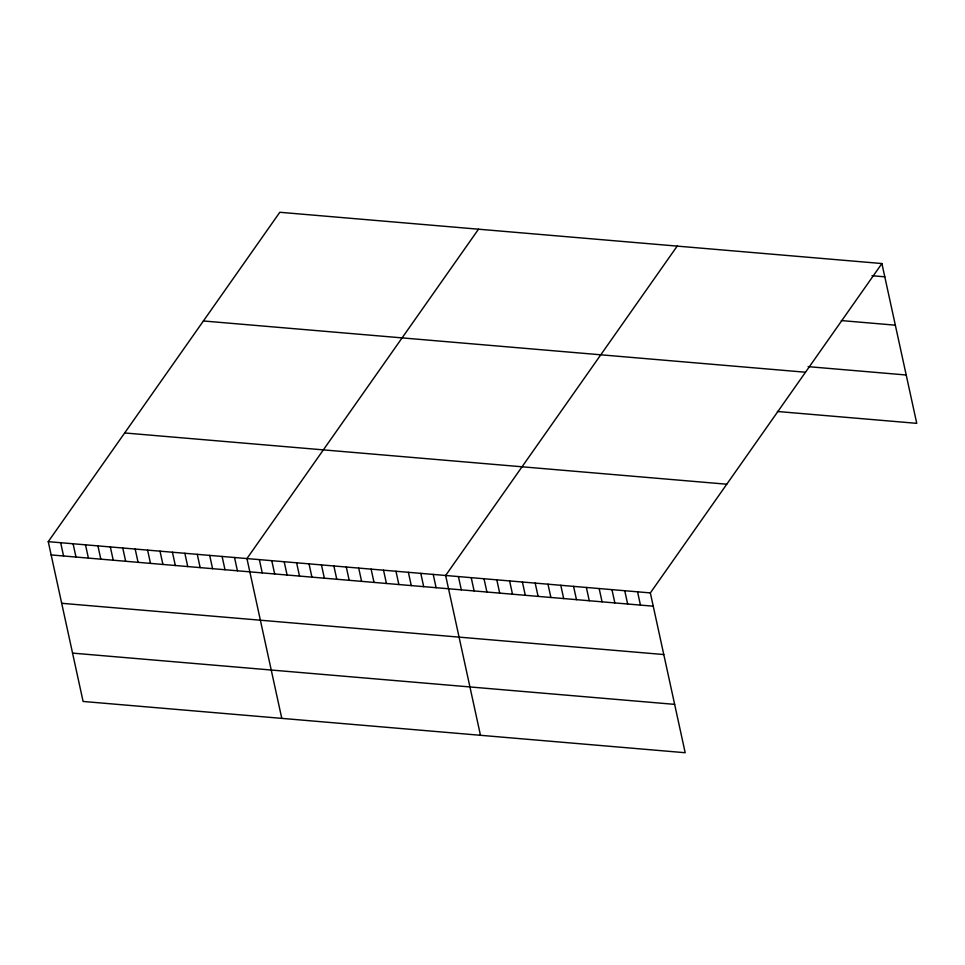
<?xml version="1.0" encoding="UTF-8"?>
<svg xmlns="http://www.w3.org/2000/svg" width="965" height="965" viewBox="0 0 965 965"><rect width="100%" height="100%" fill="white"/><g stroke="black" fill="none" stroke-linecap="round" stroke-linejoin="round"><path stroke-width="1.45" d="M881.901 263.541L650.35 592.908L685.186 752.724L83.099 701.458L48.25 541.655L279.814 212.276L881.901 263.541L916.75 423.346L777.428 411.488M478.507 229.2L246.944 558.566L281.78 718.382M677.189 246.111L445.637 575.478L480.474 735.294M872.01 275.737L884.808 276.822M841.323 320.573L895.351 325.181M808.115 366.64L906.207 374.999M203.398 320.971L805.486 372.225M124.666 432.959L726.754 484.213M48.25 541.655L650.35 592.908M51.145 554.935L653.245 606.189M61.688 603.294L663.787 654.547M72.556 653.112L674.644 704.366M637.551 591.822L640.446 605.103M624.753 590.725L627.648 604.018M611.955 589.639L614.862 602.932M599.169 588.553L602.063 601.834M586.37 587.456L589.265 600.749M573.572 586.37L576.479 599.663M560.786 585.285L563.681 598.565M547.987 584.199L550.882 597.48M535.189 583.101L538.096 596.394M522.403 582.016L525.298 595.308M509.604 580.93L512.499 594.211M496.806 579.832L499.701 593.125M484.02 578.747L486.915 592.04M471.222 577.661L474.117 590.942M458.423 576.563L461.318 589.856M433.213 574.428L436.108 587.709M420.8 573.367L423.695 586.648M408.376 572.305L411.271 585.598M395.964 571.256L398.859 584.537M383.539 570.194L386.434 583.487M371.127 569.133L374.022 582.426M358.703 568.083L361.598 581.364M346.29 567.022L349.185 580.315M333.866 565.96L336.761 579.253M321.454 564.911L324.349 578.192M309.029 563.85L311.924 577.142M296.617 562.8L299.512 576.081M284.192 561.739L287.088 575.019M271.78 560.677L274.675 573.97M259.356 559.628L262.251 572.908M234.519 557.505L237.414 570.798M222.107 556.455L225.002 569.736M209.682 555.394L212.59 568.687M197.27 554.332L200.165 567.625M184.846 553.283L187.753 566.564M172.433 552.221L175.328 565.514M160.009 551.16L162.916 564.453M147.597 550.11L150.492 563.391M135.172 549.049L138.079 562.342M122.76 547.999L125.655 561.28M110.336 546.938L113.243 560.219M97.923 545.876L100.818 559.169M85.499 544.827L88.406 558.108M73.087 543.765L75.982 557.058M60.662 542.704L63.569 555.997"/></g></svg>
